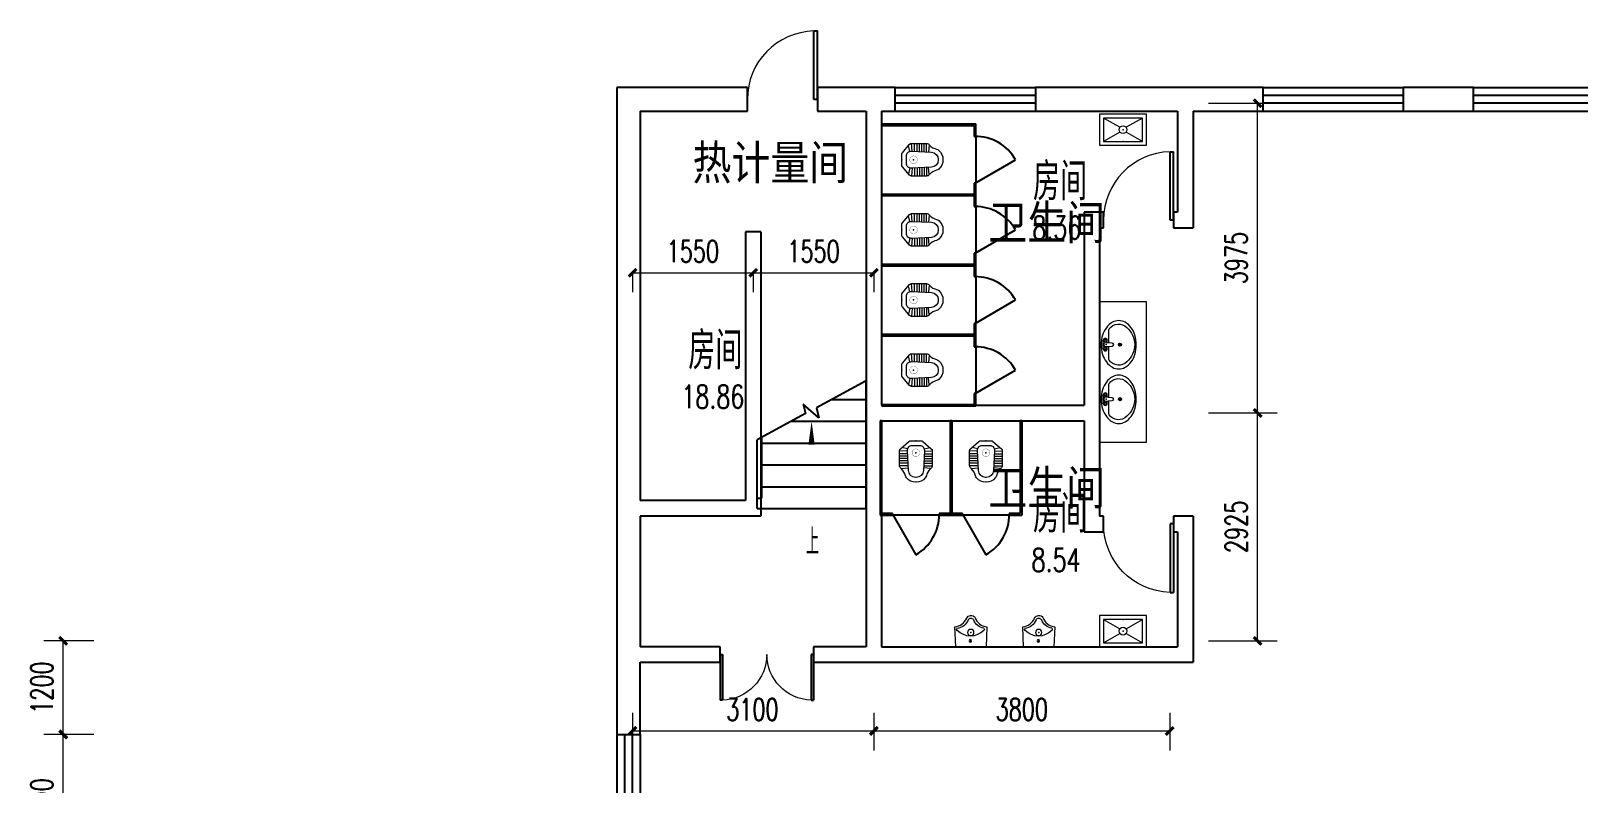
# Model space of a CAD drawing. Extents: x 0 to 302064749, y -59725395 to 1524223.
# Drawn here: x 90500437 to 92487567, y -7757738 to -6792527 of the extents above; entities that cross this region are included whole.
import ezdxf

# ---------------------------------------------------------------- set-up
doc = ezdxf.new("R2010")
doc.units = 0
doc.header["$LTSCALE"] = 1000
doc.linetypes.add('DOTE', pattern=[2.42, 2, -0.2, 0.02, -0.2])
for name, color, linetype in [('A-ANNO-IDEN', 3, 'Continuous'), ('A-ANNO-TXT', 7, 'Continuous'), ('A-FLOR-STRS', 140, 'Continuous'), ('DOOR_FIRE', 4, 'Continuous'), ('LATRINE', 6, 'Continuous'), ('PUB_DIM', 3, 'Continuous'), ('PUB_TEXT', 7, 'Continuous'), ('SPACE', 7, 'Continuous'), ('WALL', 2, 'Continuous'), ('WINDOW', 4, 'Continuous')]:
    doc.layers.add(name, color=color, linetype=linetype)
doc.layers.add('DOTE', color=1, linetype='DOTE', lineweight=9, plot=False)
doc.layers.add('LVTRY', color=6, linetype='Continuous', lineweight=9)
doc.layers.get('DOTE').off()
doc.styles.add('_TCH_SPACE', font='SIMPLEX', dxfattribs={"height": 5, "bigfont": 'GBCBIG'})
doc.styles.add('A_DIM', font='simplex.shx', dxfattribs={"width": 0.7, "bigfont": 'gbcbig.shx'})
doc.styles.add('A_DIM_T3', font='simplex.shx', dxfattribs={"width": 0.7, "bigfont": 'gbcbig.shx'})
doc.styles.get("Standard").update_dxf_attribs({"font": 'geniso.shx', "bigfont": 'hztxt.shx'})
doc.dimstyles.new('_TCH_ARCH&&100', dxfattribs={"dimtxt": 280, "dimasz": 100, "dimexe": 250, "dimexo": 300, "dimgap": 135, "dimtad": 1, "dimdec": 0, "dimzin": 0, "dimdsep": 46, "dimtxsty": 'A_DIM_T3', "dimblk": 'ARCHTICK', "dimcen": 0.09, "dimclrt": 7, "dimazin": 2, "dimtfac": 1, "dimtdec": 0, "dimtix": 1, "dimtmove": 2, "dimatfit": 3, "dimfxl": 150, "dimtolj": 1, "dimtzin": 0, "dimarcsym": 0})

# ---------------------------------------------------------------- blocks, each defined once
blk = doc.blocks.new('$DorLib2D$00000228')
at = {"color": 0}
blk.add_line((0.5, 0), (0, 0.866), dxfattribs=at)
blk.add_arc((0.5, 0), 1, 120, 180, dxfattribs=at)
blk = doc.blocks.new('$lvtry$00000204')
at = {"color": 0}
for p, q in [((-109, -134, 0), (-210, -128, 0)), ((-107, -166, 0), (-210, -166, 0)), ((-106, -197, 0), (-210, -197, 0)), ((-106, -103, 0), (-182, -88, 0)), ((-109, -124, 0), (-97, -382, 0)), ((48, -60, 0), (-48, -60, 0)), ((97, -382, 0), (109, -124, 0)), ((106, -103, 0), (182, -88, 0)), ((106, -197, 0), (210, -197, 0)), ((107, -166, 0), (210, -166, 0)), ((109, -134, 0), (210, -128, 0)), ((-104, -227, 0), (-210, -227, 0)), ((-103, -258, 0), (-210, -258, 0)), ((-101, -289, 0), (-210, -289, 0)), ((-100, -320, 0), (-210, -320, 0)), ((-191, -354, 0), (-99, -345, 0)), ((191, -354, 0), (99, -345, 0)), ((100, -320, 0), (210, -320, 0)), ((101, -289, 0), (210, -289, 0)), ((103, -258, 0), (210, -258, 0)), ((104, -227, 0), (210, -227, 0)), ((-4, -470, 0), (4, -470, 0))]:
    blk.add_line(p, q, dxfattribs=at)
at = {"color": 0, "elevation": 0}
blk.add_lwpolyline([(184, -360, -0.046574), (191, -354, 0.248797), (210, -318), (210, -128, 0.218491), (198, -101), (90, -9, 0.179479), (67, 0), (-67, 0, 0.179479), (-90, -9), (-198, -101, 0.218491), (-210, -128), (-210, -318, 0.248797), (-191, -354, -0.046574), (-184, -360, -0.139709), (-135, -448, 0.12003), (-120, -477, 0.218108), (-4, -530), (4, -530, 0.218108), (120, -477, 0.12003), (135, -448, -0.139709)], format="xyb", close=True, dxfattribs=at)
at = {"color": 0, "const_width": 3, "elevation": 0}
blk.add_lwpolyline([(49, -153, 1), (-49, -153, 1)], format="xyb", close=True, dxfattribs=at)
at = {"color": 0}
for centre, radius, start, end in [((-48, -121, 0), 61, 90, 182.693), ((48, -121, 0), 61, 357.307, 90), ((-4, -377, 0), 92.8, 182.693, 270), ((4, -377, 0), 92.8, 270, 357.307)]:
    blk.add_arc(centre, radius, start, end, dxfattribs=at)
for p in [(0, 0), (0, -153, 0)]:
    blk.add_point(p, dxfattribs=at)
blk = doc.blocks.new('a es')
at = {"layer": 'LATRINE'}
for p, q in [((133985, -20934), (133985, -21094)), ((135195, -20934), (133985, -20934)), ((134005, -21094), (134005, -20954)), ((135195, -20954), (134005, -20954)), ((135195, -20954), (135195, -20934)), ((133985, -21094), (134005, -21094)), ((134005, -21694), (133985, -21694)), ((133985, -21694), (133985, -21854)), ((135195, -21854), (133985, -21854)), ((134005, -21834), (134005, -21694)), ((135195, -21834), (134005, -21834)), ((135195, -21854), (135195, -21834))]:
    blk.add_line(p, q, dxfattribs=at)
at = {"layer": 'WINDOW'}
blk.add_line((133985, -21694), (133985, -21094), dxfattribs=at)
at = {"layer": 'LVTRY', "yscale": -1, "rotation": 89.99999999999999}
blk.add_blockref('$lvtry$00000204', (134938, -21394, 0), dxfattribs=at)
at = {"layer": 'WINDOW', "xscale": 600, "yscale": 600, "zscale": 600, "rotation": 90}
blk.add_blockref('$DorLib2D$00000228', (133995, -21394), dxfattribs=at)
blk = doc.blocks.new('_ArchTick')
at = {"color": 0, "linetype": 'ByBlock', "const_width": 0.4}
blk.add_lwpolyline([(-0.5, -0.5), (0.5, 0.5)], dxfattribs=at)
blk = doc.blocks.new('*D46')
at = {"layer": 'Defpoints', "color": 0, "transparency": 16777216}
for p in [(200, 27475), (3300, 27475), (3300, 26944)]:
    blk.add_point(p, dxfattribs=at)
at = {"layer": 'PUB_DIM', "color": 0, "lineweight": -2, "transparency": 16777216}
for p, q in [((200, 27175), (200, 26694)), ((3300, 27175), (3300, 26694)), ((200, 26944), (3300, 26944))]:
    blk.add_line(p, q, dxfattribs=at)
at = {"layer": 'PUB_DIM', "color": 0, "lineweight": -2, "transparency": 16777216, "xscale": 100, "yscale": 100, "zscale": 100, "rotation": 180}
blk.add_blockref('_ArchTick', (200, 26944), dxfattribs=at)
at = {"layer": 'PUB_DIM', "color": 0, "lineweight": -2, "transparency": 16777216, "xscale": 100, "yscale": 100, "zscale": 100}
blk.add_blockref('_ArchTick', (3300, 26944), dxfattribs=at)
at = {"layer": 'PUB_DIM', "color": 7, "transparency": 16777216, "insert": (1740, 27219), "char_height": 280, "attachment_point": 5, "style": 'A_DIM_T3'}
blk.add_mtext('\\A1;3100', dxfattribs=at)
blk = doc.blocks.new('*D47')
at = {"layer": 'Defpoints', "color": 0, "transparency": 16777216}
for p in [(3300, 27475), (7100, 27475), (7100, 26944)]:
    blk.add_point(p, dxfattribs=at)
at = {"layer": 'PUB_DIM', "color": 0, "lineweight": -2, "transparency": 16777216}
for p, q in [((3300, 27175), (3300, 26694)), ((7100, 27175), (7100, 26694)), ((3300, 26944), (7100, 26944))]:
    blk.add_line(p, q, dxfattribs=at)
at = {"layer": 'PUB_DIM', "color": 0, "lineweight": -2, "transparency": 16777216, "xscale": 100, "yscale": 100, "zscale": 100, "rotation": 180}
blk.add_blockref('_ArchTick', (3300, 26944), dxfattribs=at)
at = {"layer": 'PUB_DIM', "color": 0, "lineweight": -2, "transparency": 16777216, "xscale": 100, "yscale": 100, "zscale": 100}
blk.add_blockref('_ArchTick', (7100, 26944), dxfattribs=at)
at = {"layer": 'PUB_DIM', "color": 7, "transparency": 16777216, "insert": (5200, 27219), "char_height": 280, "attachment_point": 5, "style": 'A_DIM_T3'}
blk.add_mtext('\\A1;3800', dxfattribs=at)
blk = doc.blocks.new('*D48')
at = {"layer": 'Defpoints', "color": 0, "transparency": 16777216}
for p in [(7300, 35000), (8229, 35000), (7300, 31025)]:
    blk.add_point(p, dxfattribs=at)
at = {"layer": 'PUB_DIM', "color": 0, "lineweight": -2, "transparency": 16777216}
for p, q in [((7600, 35000), (8479, 35000)), ((8229, 31025), (8229, 35000)), ((7600, 31025), (8479, 31025))]:
    blk.add_line(p, q, dxfattribs=at)
at = {"layer": 'PUB_DIM', "color": 0, "lineweight": -2, "transparency": 16777216, "xscale": 100, "yscale": 100, "zscale": 100}
for p, rotation in [((8229, 35000), 90), ((8229, 31025), 270)]:
    blk.add_blockref('_ArchTick', p, dxfattribs=dict(at, rotation=rotation))
at = {"layer": 'PUB_DIM', "color": 7, "transparency": 16777216, "insert": (7954, 33013), "char_height": 280, "attachment_point": 5, "rotation": 90, "style": 'A_DIM_T3'}
blk.add_mtext('\\A1;3975', dxfattribs=at)
blk = doc.blocks.new('*D49')
at = {"layer": 'Defpoints', "color": 0, "transparency": 16777216}
for p in [(7300, 31025), (8229, 31025), (7300, 28100)]:
    blk.add_point(p, dxfattribs=at)
at = {"layer": 'PUB_DIM', "color": 0, "lineweight": -2, "transparency": 16777216}
for p, q in [((7600, 31025), (8479, 31025)), ((8229, 28100), (8229, 31025)), ((7600, 28100), (8479, 28100))]:
    blk.add_line(p, q, dxfattribs=at)
at = {"layer": 'PUB_DIM', "color": 0, "lineweight": -2, "transparency": 16777216, "xscale": 100, "yscale": 100, "zscale": 100}
for p, rotation in [((8229, 31025), 90), ((8229, 28100), 270)]:
    blk.add_blockref('_ArchTick', p, dxfattribs=dict(at, rotation=rotation))
at = {"layer": 'PUB_DIM', "color": 7, "transparency": 16777216, "insert": (7954, 29563), "char_height": 280, "attachment_point": 5, "rotation": 90, "style": 'A_DIM_T3'}
blk.add_mtext('\\A1;2925', dxfattribs=at)
blk = doc.blocks.new('*D57')
at = {"layer": 'Defpoints', "color": 0, "transparency": 16777216}
for p in [(1750, 33128), (3300, 33128), (3300, 32825)]:
    blk.add_point(p, dxfattribs=at)
at = {"layer": 'PUB_DIM', "color": 0, "lineweight": -2, "transparency": 16777216}
for p, q in [((1750, 32828), (1750, 32575)), ((1750, 32825), (3300, 32825)), ((3300, 32828), (3300, 32575))]:
    blk.add_line(p, q, dxfattribs=at)
at = {"layer": 'PUB_DIM', "color": 0, "lineweight": -2, "transparency": 16777216, "xscale": 100, "yscale": 100, "zscale": 100, "rotation": 180}
blk.add_blockref('_ArchTick', (1750, 32825), dxfattribs=at)
at = {"layer": 'PUB_DIM', "color": 0, "lineweight": -2, "transparency": 16777216, "xscale": 100, "yscale": 100, "zscale": 100}
blk.add_blockref('_ArchTick', (3300, 32825), dxfattribs=at)
at = {"layer": 'PUB_DIM', "color": 7, "transparency": 16777216, "insert": (2525, 33100), "char_height": 280, "attachment_point": 5, "style": 'A_DIM_T3'}
blk.add_mtext('\\A1;1550', dxfattribs=at)
blk = doc.blocks.new('*D58')
at = {"layer": 'Defpoints', "color": 0, "transparency": 16777216}
for p in [(200, 33128), (1750, 33128), (1750, 32825)]:
    blk.add_point(p, dxfattribs=at)
at = {"layer": 'PUB_DIM', "color": 0, "lineweight": -2, "transparency": 16777216}
for p, q in [((200, 32828), (200, 32575)), ((200, 32825), (1750, 32825)), ((1750, 32828), (1750, 32575))]:
    blk.add_line(p, q, dxfattribs=at)
at = {"layer": 'PUB_DIM', "color": 0, "lineweight": -2, "transparency": 16777216, "xscale": 100, "yscale": 100, "zscale": 100, "rotation": 180}
blk.add_blockref('_ArchTick', (200, 32825), dxfattribs=at)
at = {"layer": 'PUB_DIM', "color": 0, "lineweight": -2, "transparency": 16777216, "xscale": 100, "yscale": 100, "zscale": 100}
blk.add_blockref('_ArchTick', (1750, 32825), dxfattribs=at)
at = {"layer": 'PUB_DIM', "color": 7, "transparency": 16777216, "insert": (975, 33100), "char_height": 280, "attachment_point": 5, "style": 'A_DIM_T3'}
blk.add_mtext('\\A1;1550', dxfattribs=at)
blk = doc.blocks.new('*D67')
at = {"layer": 'Defpoints', "color": 0, "transparency": 16777216}
for p in [(-7112, 28100), (-6418, 28100), (-6418, 26900)]:
    blk.add_point(p, dxfattribs=at)
at = {"layer": 'PUB_DIM', "color": 0, "lineweight": -2, "transparency": 16777216}
for p, q in [((-6718, 28100), (-7362, 28100)), ((-7112, 26900), (-7112, 28100)), ((-6718, 26900), (-7362, 26900))]:
    blk.add_line(p, q, dxfattribs=at)
at = {"layer": 'PUB_DIM', "color": 0, "lineweight": -2, "transparency": 16777216, "xscale": 100, "yscale": 100, "zscale": 100}
for p, rotation in [((-7112, 28100), 90), ((-7112, 26900), 270)]:
    blk.add_blockref('_ArchTick', p, dxfattribs=dict(at, rotation=rotation))
at = {"layer": 'PUB_DIM', "color": 7, "transparency": 16777216, "insert": (-7387, 27500), "char_height": 280, "attachment_point": 5, "rotation": 90, "style": 'A_DIM_T3'}
blk.add_mtext('\\A1;1200', dxfattribs=at)
blk = doc.blocks.new('*D68')
at = {"layer": 'Defpoints', "color": 0, "transparency": 16777216}
for p in [(-7112, 26900), (-6418, 26900), (-6418, 25100)]:
    blk.add_point(p, dxfattribs=at)
at = {"layer": 'PUB_DIM', "color": 0, "lineweight": -2, "transparency": 16777216}
for p, q in [((-6718, 26900), (-7362, 26900)), ((-7112, 25100), (-7112, 26900)), ((-6718, 25100), (-7362, 25100))]:
    blk.add_line(p, q, dxfattribs=at)
at = {"layer": 'PUB_DIM', "color": 0, "lineweight": -2, "transparency": 16777216, "xscale": 100, "yscale": 100, "zscale": 100}
for p, rotation in [((-7112, 26900), 90), ((-7112, 25100), 270)]:
    blk.add_blockref('_ArchTick', p, dxfattribs=dict(at, rotation=rotation))
at = {"layer": 'PUB_DIM', "color": 7, "transparency": 16777216, "insert": (-7387, 26000), "char_height": 280, "attachment_point": 5, "rotation": 90, "style": 'A_DIM_T3'}
blk.add_mtext('\\A1;1800', dxfattribs=at)
blk = doc.blocks.new('$WINLIB2D$00000001')
at = {"color": 0}
for points in [[(-0.5, 0.5), (-0.5, -0.5)], [(-0.5, 0.5), (0.5, 0.5)], [(0.5, -0.5), (0.5, 0.5)], [(0.5, 0.167), (-0.5, 0.167)], [(0.5, -0.167), (-0.5, -0.167)], [(-0.5, -0.5), (0.5, -0.5)]]:
    blk.add_lwpolyline(points, dxfattribs=at)
blk = doc.blocks.new('$DorLib2D$00000001')
for p, q in [((0.45, 0.975), (0.5, 0.975)), ((0.45, 0), (0.45, 0.975)), ((0.5, 0), (0.5, 0.975)), ((0.5, 0), (0.45, 0))]:
    blk.add_line(p, q)
at = {"lineweight": 13}
blk.add_arc((0.475, 0), 0.975, 91.4693, 180, dxfattribs=at)
blk = doc.blocks.new('*D456')
at = {"layer": 'Defpoints', "color": 0, "transparency": 16777216}
for p in [(200, 27475), (3300, 27475), (3300, 26944)]:
    blk.add_point(p, dxfattribs=at)
at = {"layer": 'PUB_DIM', "color": 0, "lineweight": -2, "transparency": 16777216}
for p, q in [((200, 27175), (200, 26694)), ((3300, 27175), (3300, 26694)), ((200, 26944), (3300, 26944))]:
    blk.add_line(p, q, dxfattribs=at)
at = {"layer": 'PUB_DIM', "color": 0, "lineweight": -2, "transparency": 16777216, "xscale": 100, "yscale": 100, "zscale": 100, "rotation": 180}
blk.add_blockref('_ArchTick', (200, 26944), dxfattribs=at)
at = {"layer": 'PUB_DIM', "color": 0, "lineweight": -2, "transparency": 16777216, "xscale": 100, "yscale": 100, "zscale": 100}
blk.add_blockref('_ArchTick', (3300, 26944), dxfattribs=at)
at = {"layer": 'PUB_DIM', "color": 7, "transparency": 16777216, "insert": (1740, 27219), "char_height": 280, "attachment_point": 5, "style": 'A_DIM_T3'}
blk.add_mtext('\\A1;3100', dxfattribs=at)
blk = doc.blocks.new('*D457')
at = {"layer": 'Defpoints', "color": 0, "transparency": 16777216}
for p in [(3300, 27475), (7100, 27475), (7100, 26944)]:
    blk.add_point(p, dxfattribs=at)
at = {"layer": 'PUB_DIM', "color": 0, "lineweight": -2, "transparency": 16777216}
for p, q in [((3300, 27175), (3300, 26694)), ((7100, 27175), (7100, 26694)), ((3300, 26944), (7100, 26944))]:
    blk.add_line(p, q, dxfattribs=at)
at = {"layer": 'PUB_DIM', "color": 0, "lineweight": -2, "transparency": 16777216, "xscale": 100, "yscale": 100, "zscale": 100, "rotation": 180}
blk.add_blockref('_ArchTick', (3300, 26944), dxfattribs=at)
at = {"layer": 'PUB_DIM', "color": 0, "lineweight": -2, "transparency": 16777216, "xscale": 100, "yscale": 100, "zscale": 100}
blk.add_blockref('_ArchTick', (7100, 26944), dxfattribs=at)
at = {"layer": 'PUB_DIM', "color": 7, "transparency": 16777216, "insert": (5200, 27219), "char_height": 280, "attachment_point": 5, "style": 'A_DIM_T3'}
blk.add_mtext('\\A1;3800', dxfattribs=at)
blk = doc.blocks.new('*D458')
at = {"layer": 'Defpoints', "color": 0, "transparency": 16777216}
for p in [(7300, 35000), (8229, 35000), (7300, 31025)]:
    blk.add_point(p, dxfattribs=at)
at = {"layer": 'PUB_DIM', "color": 0, "lineweight": -2, "transparency": 16777216}
for p, q in [((7600, 35000), (8479, 35000)), ((8229, 31025), (8229, 35000)), ((7600, 31025), (8479, 31025))]:
    blk.add_line(p, q, dxfattribs=at)
at = {"layer": 'PUB_DIM', "color": 0, "lineweight": -2, "transparency": 16777216, "xscale": 100, "yscale": 100, "zscale": 100}
for p, rotation in [((8229, 35000), 90), ((8229, 31025), 270)]:
    blk.add_blockref('_ArchTick', p, dxfattribs=dict(at, rotation=rotation))
at = {"layer": 'PUB_DIM', "color": 7, "transparency": 16777216, "insert": (7954, 33013), "char_height": 280, "attachment_point": 5, "rotation": 90, "style": 'A_DIM_T3'}
blk.add_mtext('\\A1;3975', dxfattribs=at)
blk = doc.blocks.new('*D459')
at = {"layer": 'Defpoints', "color": 0, "transparency": 16777216}
for p in [(7300, 31025), (8229, 31025), (7300, 28100)]:
    blk.add_point(p, dxfattribs=at)
at = {"layer": 'PUB_DIM', "color": 0, "lineweight": -2, "transparency": 16777216}
for p, q in [((7600, 31025), (8479, 31025)), ((8229, 28100), (8229, 31025)), ((7600, 28100), (8479, 28100))]:
    blk.add_line(p, q, dxfattribs=at)
at = {"layer": 'PUB_DIM', "color": 0, "lineweight": -2, "transparency": 16777216, "xscale": 100, "yscale": 100, "zscale": 100}
for p, rotation in [((8229, 31025), 90), ((8229, 28100), 270)]:
    blk.add_blockref('_ArchTick', p, dxfattribs=dict(at, rotation=rotation))
at = {"layer": 'PUB_DIM', "color": 7, "transparency": 16777216, "insert": (7954, 29563), "char_height": 280, "attachment_point": 5, "rotation": 90, "style": 'A_DIM_T3'}
blk.add_mtext('\\A1;2925', dxfattribs=at)
blk = doc.blocks.new('$lvtry$00000191')
at = {"color": 0}
for p, q in [((-250, -100, 0), (-39, -219, 0)), ((39, -219, 0), (250, -100, 0)), ((-250, -400, 0), (-39, -281, 0)), ((39, -281, 0), (250, -400, 0))]:
    blk.add_line(p, q, dxfattribs=at)
at = {"color": 0, "elevation": 0}
for points in [[(300, -450), (300, -50), (-300, -50), (-300, -450)], [(250, -400), (250, -100), (-250, -100), (-250, -400)]]:
    blk.add_lwpolyline(points, close=True, dxfattribs=at)
at = {"color": 0}
blk.add_circle((0, -250, 0), 50, dxfattribs=at)
for p in [(0, -100, 0), (0, -250, 0)]:
    blk.add_point(p, dxfattribs=at)
blk = doc.blocks.new('*D467')
at = {"layer": 'Defpoints', "color": 0, "transparency": 16777216}
for p in [(1750, 33128), (3300, 33128), (3300, 32825)]:
    blk.add_point(p, dxfattribs=at)
at = {"layer": 'PUB_DIM', "color": 0, "lineweight": -2, "transparency": 16777216}
for p, q in [((1750, 32828), (1750, 32575)), ((1750, 32825), (3300, 32825)), ((3300, 32828), (3300, 32575))]:
    blk.add_line(p, q, dxfattribs=at)
at = {"layer": 'PUB_DIM', "color": 0, "lineweight": -2, "transparency": 16777216, "xscale": 100, "yscale": 100, "zscale": 100, "rotation": 180}
blk.add_blockref('_ArchTick', (1750, 32825), dxfattribs=at)
at = {"layer": 'PUB_DIM', "color": 0, "lineweight": -2, "transparency": 16777216, "xscale": 100, "yscale": 100, "zscale": 100}
blk.add_blockref('_ArchTick', (3300, 32825), dxfattribs=at)
at = {"layer": 'PUB_DIM', "color": 7, "transparency": 16777216, "insert": (2525, 33100), "char_height": 280, "attachment_point": 5, "style": 'A_DIM_T3'}
blk.add_mtext('\\A1;1550', dxfattribs=at)
blk = doc.blocks.new('*D468')
at = {"layer": 'Defpoints', "color": 0, "transparency": 16777216}
for p in [(200, 33128), (1750, 33128), (1750, 32825)]:
    blk.add_point(p, dxfattribs=at)
at = {"layer": 'PUB_DIM', "color": 0, "lineweight": -2, "transparency": 16777216}
for p, q in [((200, 32828), (200, 32575)), ((200, 32825), (1750, 32825)), ((1750, 32828), (1750, 32575))]:
    blk.add_line(p, q, dxfattribs=at)
at = {"layer": 'PUB_DIM', "color": 0, "lineweight": -2, "transparency": 16777216, "xscale": 100, "yscale": 100, "zscale": 100, "rotation": 180}
blk.add_blockref('_ArchTick', (200, 32825), dxfattribs=at)
at = {"layer": 'PUB_DIM', "color": 0, "lineweight": -2, "transparency": 16777216, "xscale": 100, "yscale": 100, "zscale": 100}
blk.add_blockref('_ArchTick', (1750, 32825), dxfattribs=at)
at = {"layer": 'PUB_DIM', "color": 7, "transparency": 16777216, "insert": (975, 33100), "char_height": 280, "attachment_point": 5, "style": 'A_DIM_T3'}
blk.add_mtext('\\A1;1550', dxfattribs=at)
blk = doc.blocks.new('*D477')
at = {"layer": 'Defpoints', "color": 0, "transparency": 16777216}
for p in [(-7112, 28100), (-6418, 28100), (-6418, 26900)]:
    blk.add_point(p, dxfattribs=at)
at = {"layer": 'PUB_DIM', "color": 0, "lineweight": -2, "transparency": 16777216}
for p, q in [((-6718, 28100), (-7362, 28100)), ((-7112, 26900), (-7112, 28100)), ((-6718, 26900), (-7362, 26900))]:
    blk.add_line(p, q, dxfattribs=at)
at = {"layer": 'PUB_DIM', "color": 0, "lineweight": -2, "transparency": 16777216, "xscale": 100, "yscale": 100, "zscale": 100}
for p, rotation in [((-7112, 28100), 90), ((-7112, 26900), 270)]:
    blk.add_blockref('_ArchTick', p, dxfattribs=dict(at, rotation=rotation))
at = {"layer": 'PUB_DIM', "color": 7, "transparency": 16777216, "insert": (-7387, 27500), "char_height": 280, "attachment_point": 5, "rotation": 90, "style": 'A_DIM_T3'}
blk.add_mtext('\\A1;1200', dxfattribs=at)
blk = doc.blocks.new('*D478')
at = {"layer": 'Defpoints', "color": 0, "transparency": 16777216}
for p in [(-7112, 26900), (-6418, 26900), (-6418, 25100)]:
    blk.add_point(p, dxfattribs=at)
at = {"layer": 'PUB_DIM', "color": 0, "lineweight": -2, "transparency": 16777216}
for p, q in [((-6718, 26900), (-7362, 26900)), ((-7112, 25100), (-7112, 26900)), ((-6718, 25100), (-7362, 25100))]:
    blk.add_line(p, q, dxfattribs=at)
at = {"layer": 'PUB_DIM', "color": 0, "lineweight": -2, "transparency": 16777216, "xscale": 100, "yscale": 100, "zscale": 100}
for p, rotation in [((-7112, 26900), 90), ((-7112, 25100), 270)]:
    blk.add_blockref('_ArchTick', p, dxfattribs=dict(at, rotation=rotation))
at = {"layer": 'PUB_DIM', "color": 7, "transparency": 16777216, "insert": (-7387, 26000), "char_height": 280, "attachment_point": 5, "rotation": 90, "style": 'A_DIM_T3'}
blk.add_mtext('\\A1;1800', dxfattribs=at)
blk = doc.blocks.new('$DorLib2D$00000002')
for p, q in [((-0.5, 0), (-0.5, 0.4875)), ((-0.475, 0.4875), (-0.5, 0.4875)), ((-0.475, 0), (-0.475, 0.4875)), ((0.475, 0), (0.475, 0.4875)), ((0.475, 0.4875), (0.5, 0.4875)), ((0.5, 0), (0.5, 0.4875)), ((-0.5, 0), (-0.475, 0)), ((0.5, 0), (0.475, 0))]:
    blk.add_line(p, q)
at = {"lineweight": 13}
for centre, start, end in [((-0.4875, 0), 0, 88.53072), ((0.4875, 0), 91.46928, 180)]:
    blk.add_arc(centre, 0.4875, start, end, dxfattribs=at)
blk = doc.blocks.new('$lvtry$00000226')
at = {"color": 0}
blk.add_line((-181, -234), (-181, -234), dxfattribs=at)
blk.add_lwpolyline([(53, -374, -0.307493), (205, -257), (195, 0), (-195, 0), (-205, -256, -0.265776), (-54, -366, 0.591279)], format="xyb", close=True, dxfattribs=at)
for centre, radius in [((-1, -182), 40.3), ((-6, -75), 15.8)]:
    blk.add_circle(centre, radius, dxfattribs=at)
for centre, radius, start, end in [((-5, -382), 245, 45.4143, 134.5857), ((-161, -223), 22.7, 134.5857, 206.4573), ((-200, -412), 179, 22.2984, 83.8043), ((1, -326), 39.6, 206.4354, 337.7034), ((199, -407), 174, 100.5676, 157.7034), ((153, -222), 20.3, 314.5857, 45.4143)]:
    blk.add_arc(centre, radius, start, end, dxfattribs=at)
for p in [(-6, -75), (-1, -182)]:
    blk.add_point(p, dxfattribs=at)
blk = doc.blocks.new('$lvtry$00000196')
at = {"color": 0}
for points in [[(219, -385, 0.106486), (289, -308, 0.130324), (310, -225, 0.130324), (289, -143, 0.106486), (219, -66, 0.084172), (123, -18, 0.073176), (0, 0, 0.073176), (-123, -18, 0.084172), (-219, -66, 0.106486), (-289, -143, 0.130324), (-310, -225, 0.130324), (-289, -308, 0.106486), (-219, -385, 0.084172), (-123, -433, 0.073176), (0, -451, 0.073176), (123, -433, 0.084172)], [(-22, -44), (-17, -142, 1), (21, -142), (26, -44, 0.493794)]]:
    blk.add_lwpolyline(points, format="xyb", close=True, dxfattribs=at)
for points in [[(-218, -329, -0.467303), (-199, -103, -0.154885), (-179, -96), (-17, -96, -0.154885)], [(21, -96), (183, -96, -0.154885), (203, -103, -0.467303), (222, -329, -0.210278), (2, -430, -0.210278), (-218, -329, -0.467303)]]:
    blk.add_lwpolyline(points, format="xyb", dxfattribs=at)
for points in [[(-52, -25), (56, -25)], [(-52, -78), (-20, -78)], [(24, -78), (56, -78)]]:
    blk.add_lwpolyline(points, dxfattribs=at)
for centre, radius in [((-52, -52), 19.4), ((-52, -52), 12.6), ((56, -52), 19.4), ((56, -52), 12.6), ((2, -241), 19.7), ((2, -241), 14.7)]:
    blk.add_circle(centre, radius, dxfattribs=at)
for centre, start, end in [((-52, -52), 90, 270), ((56, -52), 270, 90)]:
    blk.add_arc(centre, 26.5, start, end, dxfattribs=at)
for p in [(2, -62), (2, -241)]:
    blk.add_point(p, dxfattribs=at)
blk = doc.blocks.new('A$C6abe04bb')
at = {"layer": 'A-ANNO-IDEN'}
blk.add_lwpolyline([(2500, 29658.9, 0, 0, 0), (2500, 30918.9, 0, 80, 0), (2500, 30618.9, 0, 0, 0)], format="xyseb", dxfattribs=at)
at = {"layer": 'A-FLOR-STRS'}
for p, q in [((3200, 31436.1), (2561.5, 31092)), ((3200, 29798.9), (3200, 31436.1)), ((2759.8, 31198.9), (3200, 31198.9)), ((2420.9, 31016.3), (1800, 30681.7)), ((2592.6, 30960.7), (2391.7, 31139.5)), ((2391.7, 31139.5), (2420.9, 31016.3)), ((2561.5, 31092), (2592.6, 30960.7)), ((2240.2, 30918.9), (3200, 30918.9)), ((1800, 29930), (1800, 30681.7)), ((1800, 29930), (1800, 30681.7)), ((1860, 29930), (1860, 30714)), ((1860, 30638.9), (3200, 30638.9)), ((1860, 30358.9), (3200, 30358.9)), ((1860, 30078.9), (3200, 30078.9)), ((1800, 29798.9), (1800, 29930)), ((1800, 29930), (1860, 29930)), ((1800, 29798.9), (3200, 29798.9))]:
    blk.add_line(p, q, dxfattribs=at)
at = {"layer": 'LVTRY'}
blk.add_lwpolyline([(6200, 32450), (6200, 30650), (6800, 30650), (6800, 32450)], close=True, dxfattribs=at)
at = {"layer": 'WALL'}
for p, q in [((0, 35200), (0, 29800)), ((1675, 35200), (0, 35200)), ((1675, 34900), (1675, 35200)), ((3300, 35200), (2575, 35200)), ((2575, 35200), (2575, 34900)), ((3575, 35200), (3300, 35200)), ((3575, 34900), (3575, 35200)), ((7100, 35200), (5375, 35200)), ((5375, 35200), (5375, 34900)), ((8300, 35200), (7100, 35200)), ((8300, 34900), (8300, 35200)), ((11000, 35200), (10100, 35200)), ((10100, 35200), (10100, 34900)), ((11000, 34900), (11000, 35200)), ((300, 34900), (300, 29900)), ((300, 34900), (1675, 34900)), ((2575, 34900), (3200, 34900)), ((3200, 34900), (3200, 31025)), ((3400, 34900), (3575, 34900)), ((3400, 34900), (3400, 31125)), ((5375, 34900), (7200, 34900)), ((7200, 34900), (7200, 33600)), ((7400, 34900), (8300, 34900)), ((7400, 34900), (7400, 33400)), ((10100, 34900), (11000, 34900)), ((6000, 33600), (6000, 31125)), ((6250, 33600), (6000, 33600)), ((6250, 33400), (6250, 33600)), ((7200, 33600), (7150, 33600)), ((7150, 33600), (7150, 33400)), ((6200, 33400), (6200, 31025)), ((6200, 33400), (6250, 33400)), ((7150, 33400), (7400, 33400)), ((1650, 33350), (1650, 29900)), ((1850, 33350), (1650, 33350)), ((1850, 33350), (1850, 29700)), ((3200, 31025), (3200, 28025)), ((3400, 31125), (6000, 31125)), ((6200, 31025), (6200, 29700)), ((3400, 30925), (6000, 30925)), ((3400, 30925), (3400, 28025)), ((6000, 30925), (6000, 29500)), ((1650, 29900), (300, 29900)), ((0, 29800), (0, 28100)), ((1850, 29700), (300, 29700)), ((300, 29700), (300, 28025)), ((6250, 29700), (6200, 29700)), ((6250, 29500), (6250, 29700)), ((7400, 29700), (7150, 29700)), ((7150, 29700), (7150, 29500)), ((7400, 29700), (7400, 27825)), ((6000, 29500), (6250, 29500)), ((7150, 29500), (7200, 29500)), ((7200, 29500), (7200, 28025)), ((0, 28100), (0, 26900)), ((1325, 28025), (300, 28025)), ((1325, 27825), (1325, 28025)), ((3200, 28025), (2525, 28025)), ((2525, 28025), (2525, 27825)), ((3400, 28025), (7200, 28025)), ((300, 26900), (300, 27825)), ((300, 27825), (1325, 27825)), ((2525, 27825), (3300, 27825)), ((3300, 27825), (7400, 27825)), ((0, 26900), (300, 26900))]:
    blk.add_line(p, q, dxfattribs=at)
for p, rotation in [((138595.4, 12880.9), 180), ((138595.4, 11980.9), 180), ((138595.4, 11080.9), 180), ((138595.4, 10180.9), 180), ((-17554.1, -104270.4), 90.00000000000001), ((-16654.1, -104270.4), 90.00000000000001)]:
    blk.add_blockref('a es', p, dxfattribs=dict(rotation=rotation))
at = {"layer": 'DOOR_FIRE'}
for name, p, xscale, yscale, zscale, rotation in [('$DorLib2D$00000001', (2125, 35050), -900, -900, 300, 180), ('$DorLib2D$00000002', (1925, 27925), 1200, -1200, 200, 359.9999999999957)]:
    blk.add_blockref(name, p, dxfattribs=dict(at, xscale=xscale, yscale=yscale, zscale=zscale, rotation=rotation))
at = {"layer": 'LVTRY'}
for name, p, rotation in [('$lvtry$00000191', (6500, 34410), 179.9999999999999), ('$lvtry$00000196', (6220, 31900), 90), ('$lvtry$00000196', (6220, 31200), 90), ('$lvtry$00000191', (6500, 28475), 359.9999999999999)]:
    blk.add_blockref(name, p, dxfattribs=dict(at, rotation=rotation))
at = {"layer": 'LVTRY', "yscale": -1}
for p in [(4546, 28025), (5418.6, 28025)]:
    blk.add_blockref('$lvtry$00000226', p, dxfattribs=at)
at = {"layer": 'WINDOW'}
for name, p, xscale, yscale, zscale, rotation in [('$WINLIB2D$00000001', (4475, 35050), -1800, 300, -1800, 180), ('$WINLIB2D$00000001', (9200, 35050), -1800, 300, -1800, 180), ('$WINLIB2D$00000001', (11900, 35050), -1800, 300, -1800, 180), ('$DorLib2D$00000001', (6700, 33500), 900, 900, 900, 1.528651397409036e-11), ('$DorLib2D$00000001', (6700, 29600), 900, -900, 900, 359.9999999999833), ('$WINLIB2D$00000001', (150, 26000), 1800, -300, 1800, 270)]:
    blk.add_blockref(name, p, dxfattribs=dict(at, xscale=xscale, yscale=yscale, zscale=zscale, rotation=rotation))
at = {"layer": 'A-ANNO-TXT', "color": 7, "style": 'A_DIM', "width": 0.7}
blk.add_text('上', height=337.6, dxfattribs=at).set_placement((2427, 29203.9))
at = {"layer": 'PUB_TEXT'}
for s, p in [('热计量间', (970.5, 33971.1)), ('卫生间', (4771.1, 33202.9)), ('卫生间', (4771.1, 29798.3))]:
    blk.add_text(s, height=500, dxfattribs=at).set_placement(p)
at = {"layer": 'SPACE', "style": '_TCH_SPACE'}
for p in [(5344.1, 33752.5), (916.6, 31583.8), (5344.1, 29487.5)]:
    blk.add_text('房间', height=482.27, dxfattribs=at).set_placement(p)
at = {"layer": 'SPACE', "style": '_TCH_SPACE', "width": 0.705882}
for s, p in [('8.36', (5335, 33253.8)), ('18.86', (827.5, 31085)), ('8.54', (5325, 28988.8))]:
    blk.add_text(s, height=297.5, dxfattribs=at).set_placement(p)
at = {"layer": 'PUB_DIM'}
for p1, p2, distance, picture, middle in [((7300, 31025), (7300, 35000), -928.8, '*D48', (7953.8, 33012.5)), ((7300, 31025), (7300, 35000), -928.8, '*D458', (7953.8, 33012.5)), ((200, 33127.8), (1750, 33127.8), -302.5, '*D58', (975, 33100.3)), ((200, 33127.8), (1750, 33127.8), -302.5, '*D468', (975, 33100.3)), ((1750, 33127.8), (3300, 33127.8), -302.5, '*D57', (2525, 33100.3)), ((1750, 33127.8), (3300, 33127.8), -302.5, '*D467', (2525, 33100.3)), ((7300, 28100), (7300, 31025), -928.8, '*D49', (7953.8, 29562.5)), ((7300, 28100), (7300, 31025), -928.8, '*D459', (7953.8, 29562.5)), ((-6418.5, 26900), (-6418.5, 28100), 693.1, '*D67', (-7386.6, 27500)), ((-6418.5, 26900), (-6418.5, 28100), 693.1, '*D477', (-7386.6, 27500)), ((3300, 27474.8), (7100, 27474.8), -531.1, '*D47', (5200, 27218.7)), ((3300, 27474.8), (7100, 27474.8), -531.1, '*D457', (5200, 27218.7)), ((-6418.5, 25100), (-6418.5, 26900), 693.1, '*D68', (-7386.6, 26000)), ((-6418.5, 25100), (-6418.5, 26900), 693.1, '*D478', (-7386.6, 26000))]:
    dim = blk.add_aligned_dim(p1=p1, p2=p2, distance=distance, dimstyle='_TCH_ARCH&&100', dxfattribs=at)
    dim.commit()
    dim.dimension.update_dxf_attribs({"geometry": picture, "text_midpoint": middle})
for picture in ['*D46', '*D456']:
    dim = blk.add_linear_dim(base=(3300, 26943.7), p1=(200, 27474.8), p2=(3300, 27474.8), angle=0, dimstyle='_TCH_ARCH&&100', dxfattribs=at)
    dim.commit()
    dim.dimension.update_dxf_attribs({"geometry": picture, "text_midpoint": (1740, 27218.7), "dimtype": 129})
blk = doc.blocks.new('1#教学楼-电提建筑结构')
at = {"layer": 'DOTE'}
blk.add_blockref('A$C6abe04bb', (891628.2, -103401.6), dxfattribs=at)

msp = doc.modelspace()

# ---------------------------------------------------------------- block references
at = {"xscale": 100, "yscale": 100, "zscale": 100}
msp.add_blockref('1#教学楼-电提建筑结构', (2090275, -45113), dxfattribs=at)

doc.saveas('drawing.dxf')
